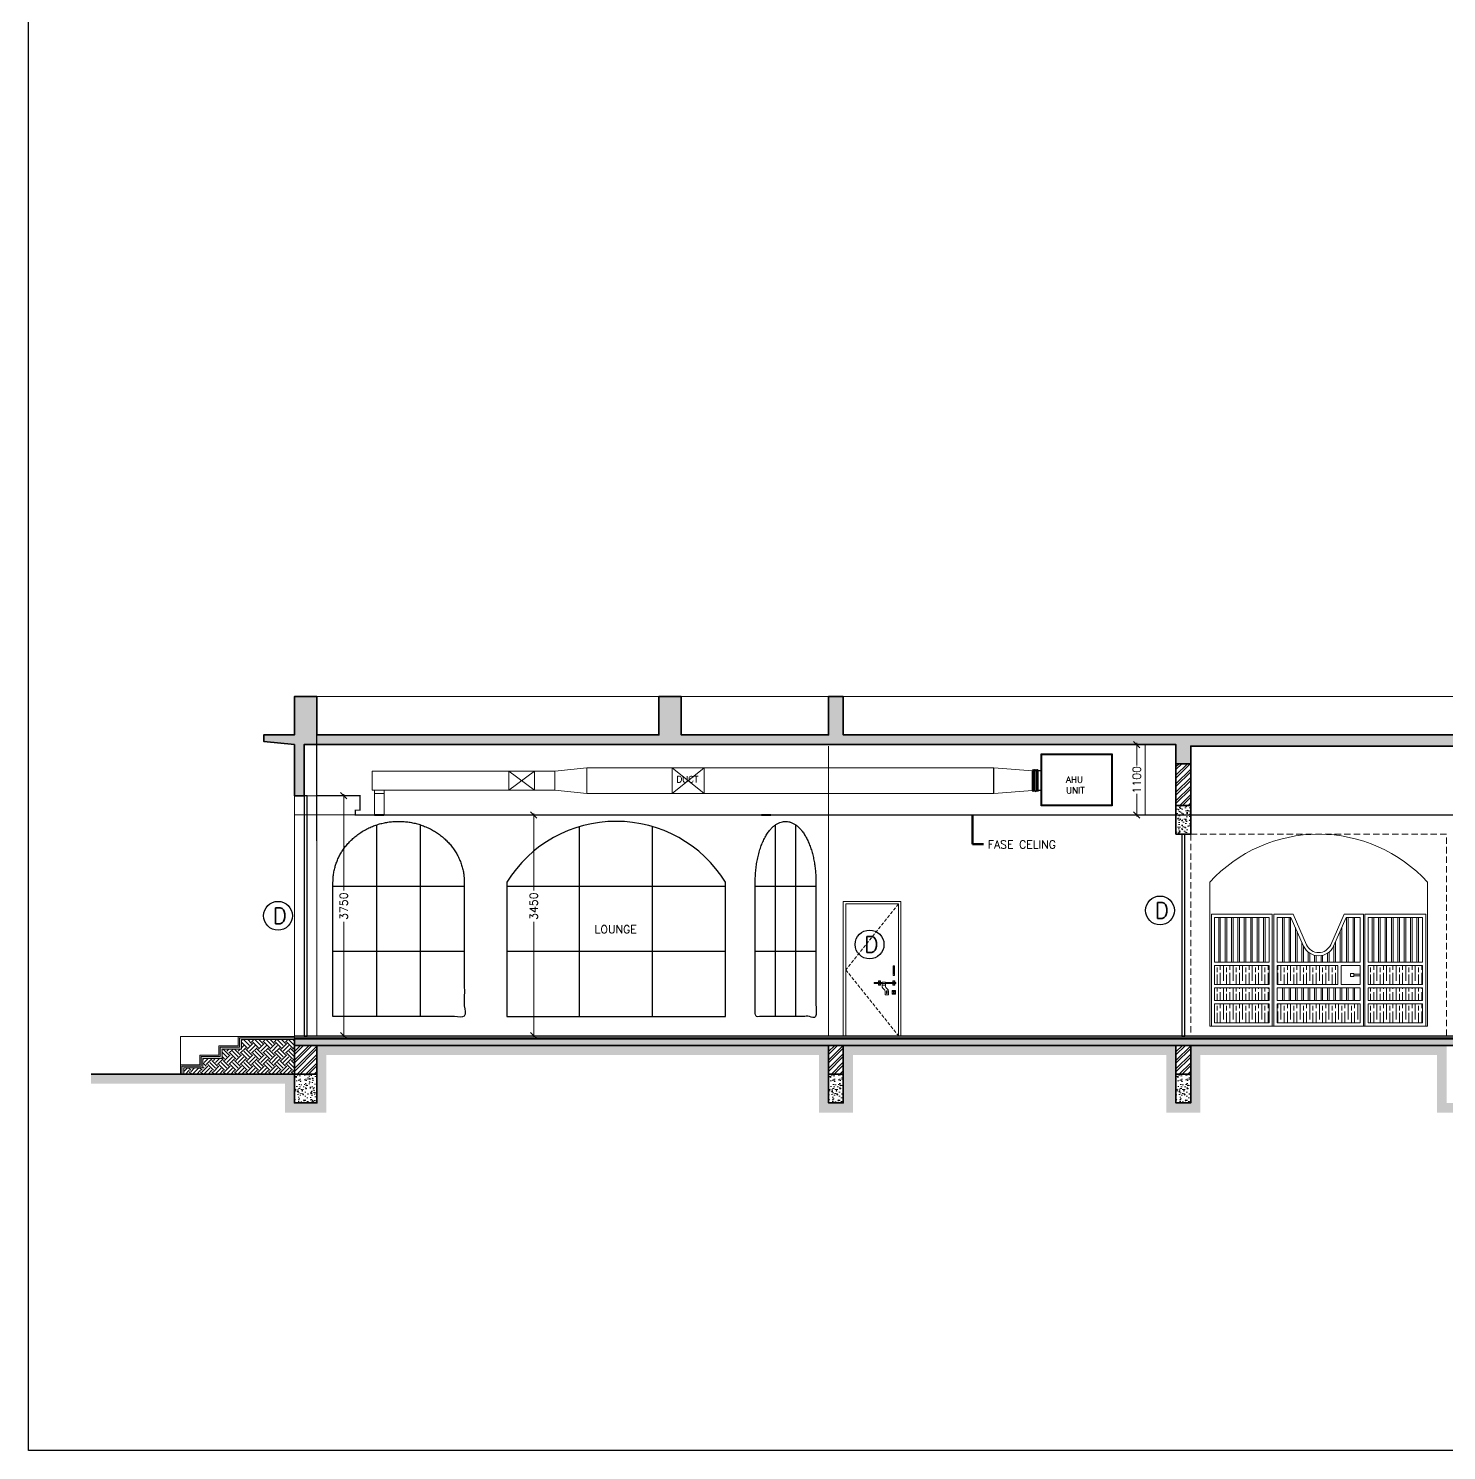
# Model space of a CAD drawing. Header units: millimetres. Extents: x -154478 to 73967, y -24076 to 107303.
# Drawn here: x -80630 to -58461, y 62863 to 85083 of the extents above; entities that cross this region are included whole.
import ezdxf

# ---------------------------------------------------------------- set-up
doc = ezdxf.new("R2010")
doc.units = ezdxf.units.MM
doc.header["$MEASUREMENT"] = 0
doc.header["$PDSIZE"] = -25
doc.linetypes.add('DASHED', pattern=[0.75, 0.5, -0.25])
doc.linetypes.add('HIDDEN', pattern=[0.375, 0.25, -0.125])
for name, color, linetype, lineweight in [('CA-ANNO-DIMS', 8, 'Continuous', 15), ('CA-ANNO-TEXT', 8, 'Continuous', 20), ('CA-DOOR', 8, 'Continuous', 9), ('CA-DOOR-IDEN', 8, 'Continuous', 25), ('CA-ELEVATION', 8, 'Continuous', 15), ('CA-FLOR', 8, 'Continuous', 18), ('CA-GLAZ', 8, 'Continuous', 25), ('CA-HATCH', 8, 'Continuous', 5), ('CA-WALL-EXTR', 8, 'Continuous', 35), ('M-EQPM', 150, 'Continuous', 30), ('M_SUPPLY DUCT', 5, 'Continuous', 9)]:
    doc.layers.add(name, color=color, linetype=linetype, lineweight=lineweight)
doc.layers.add('RCP', color=5, linetype='Continuous')
doc.layers.add('Tital_BLock', color=7, linetype='Continuous')
doc.styles.add('ISO STANDARD', font='simplex.shx')
doc.dimstyles.new('ISO STANDARD', dxfattribs={"dimscale": 100, "dimtxt": 1.25, "dimasz": 1, "dimexe": 0.5, "dimexo": 0.75, "dimgap": 0.25, "dimtad": 0, "dimzin": 9, "dimdsep": 46, "dimtxsty": 'ISO STANDARD', "dimblk": 'OBLIQUE', "dimcen": 0.09, "dimdle": 0.25, "dimclrd": 256, "dimclre": 256, "dimclrt": 256, "dimadec": 0, "dimazin": 2, "dimtfac": 0.09, "dimtofl": 0, "dimtmove": 2, "dimatfit": 0, "dimfxl": 187.5, "dimtolj": 1, "dimtzin": 0, "dimlwd": 9, "dimlwe": 9, "dimarcsym": 2})
pattern_1 = [(45, (-118392.94, 66555.38), (-66.29126, 66.29126), []), (45, (-118348.74, 66555.38), (-66.29126, 66.29126), [])]
pattern_2 = [(50, (-53637.43, 6365.84), (143.45204, -12.55043), [15, -165]), (355, (-53637.43, 6365.84), (-27.75027, 150.43843), [12, -132]), (100.45144, (-53625.48, 6364.79), (115.70177, 137.888), [12.74804, -140.22842]), (46.1842, (-53637.43, 6405.84), (213.44827, -33.10386), [22.5, -247.5]), (96.63564, (-53619.65, 6403.08), (186.9324, 194.8237), [19.1221, -210.34275]), (351.18416, (-53637.43, 6405.84), (186.9324, 194.8237), [18, -198]), (21, (-53617.43, 6395.84), (119.38141, -80.52378), [15, -165]), (326, (-53617.43, 6395.84), (48.66307, 145.03), [12, -132]), (71.45144, (-53607.48, 6389.13), (168.04448, 64.50623), [12.74804, -140.22842]), (37.5, (-53637.43, 6365.84), (2.43197, 66.57877), [0, -130.4, 0, -134, 0, -132.5]), (7.5, (-53637.43, 6365.84), (52.61391, 78.88234), [0, -76.4, 0, -127.4, 0, -50.5]), (327.5, (-53682.03, 6365.84), (106.764487, -4.510974), [0, -50, 0, -156, 0, -207]), (317.5, (-53702.03, 6365.84), (116.63723, 20.021), [0, -65, 0, -103.6, 0, -147])]

# ---------------------------------------------------------------- blocks, each defined once
blk = doc.blocks.new('D1 - 750X2100 ELV')
at = {"layer": 'CA-DOOR', "linetype": 'HIDDEN', "lineweight": 0, "ltscale": 200}
for p, q in [((40, 2060), (860, 1030)), ((860, 1030), (40, 0))]:
    blk.add_line(p, q, dxfattribs=at)
at = {"layer": 'CA-DOOR'}
for p, q in [((196, 639), (196, 701)), ((239, 816), (294, 816)), ((239, 769), (239, 816)), ((239, 793), (294, 793)), ((246, 694), (246, 639)), ((294, 816), (294, 770)), ((246, 639), (196, 639)), ((900, 0), (0, 0))]:
    blk.add_line(p, q, dxfattribs=at)
for points in [[(0, 0), (0, 0), (0, 2100), (900, 2100), (900, 0)], [(40, 0), (40, 2060), (860, 2060), (860, 0)], [(106, 817), (80, 817), (80, 833), (106, 833)], [(95, 833), (95, 857), (125, 857), (125, 833)], [(125, 817), (125, 793), (95, 793), (95, 817)], [(112, 833), (239, 833)], [(239, 817), (112, 817)], [(294, 833), (331, 833)], [(331, 817), (294, 817)], [(320, 833), (320, 857), (349, 857), (349, 833)], [(349, 817), (349, 793), (320, 793), (320, 817)], [(337, 833), (416, 833), (416, 817), (337, 817)]]:
    blk.add_lwpolyline(points, dxfattribs=at)
for points in [[(98, 943), (122, 943), (122, 1093), (98, 1093)], [(104, 1071), (116, 1071), (116, 966), (104, 966)], [(83, 707), (137, 707), (137, 651), (83, 651)], [(106, 844), (112, 844), (112, 806), (106, 806)], [(106, 697), (114, 697), (114, 662), (106, 662)], [(217, 700), (226, 700), (226, 659), (217, 659)], [(239, 835), (294, 835), (294, 816), (239, 816)], [(331, 844), (337, 844), (337, 806), (331, 806)]]:
    blk.add_lwpolyline(points, close=True, dxfattribs=at)
for centre, radius in [((103, 1085), 1.96), ((103, 952), 1.96), ((117, 1085), 1.96), ((117, 952), 1.96), ((93, 696), 2.93), ((127, 696), 2.93), ((93, 663), 2.93), ((127, 663), 2.93)]:
    blk.add_circle(centre, radius, dxfattribs=at)
for centre, radius, start, end in [((234, 701), 37.5, 120.3294, 180), ((183, 787), 62.1, 300.3294, 315.4295), ((201, 769), 37.5, 315.4295, 0), ((283, 694), 37.5, 124.7817, 180), ((196, 820), 116, 304.7817, 320.0976), ((256, 770), 37.5, 320.0976, 0)]:
    blk.add_arc(centre, radius, start, end, dxfattribs=at)
blk = doc.blocks.new('33')
at = {"layer": 'CA-HATCH', "transparency": 33554687}
h = blk.add_hatch(dxfattribs=at)
h.set_pattern_fill('GOST_WOOD', scale=25)
h.set_pattern_definition([(90, (0, 0), (150, -9e-15), [250, -50]), (90, (50, -50), (150, -9e-15), [150, -37.5, 75, -37.5]), (90, (100, -125), (150, -9e-15), [250, -50])])
h.paths.add_polyline_path([(-9132, 7293), (-9982, 7293), (-9982, 6993), (-9132, 6993)])
h.paths.add_polyline_path([(-8057, 7293), (-9007, 7293), (-9007, 6993), (-8057, 6993)])
h.paths.add_polyline_path([(-6732, 7293), (-7582, 7293), (-7582, 6993), (-6732, 6993)])
h.paths.add_polyline_path([(-6732, 6943), (-7582, 6943), (-7582, 6743), (-6732, 6743)])
h.paths.add_polyline_path([(-6732, 6693), (-7582, 6693), (-7582, 6393), (-6732, 6393)])
h.paths.add_polyline_path([(-7707, 6693), (-9007, 6693), (-9007, 6393), (-7707, 6393)])
h.paths.add_polyline_path([(-9132, 6693), (-9982, 6693), (-9982, 6393), (-9132, 6393)])
h.paths.add_polyline_path([(-9132, 6943), (-9982, 6943), (-9982, 6743), (-9132, 6743)])
at = {"layer": 'CA-DOOR'}
for points in [[(-10032, 8093), (-9082, 8093), (-9082, 6343), (-10032, 6343)], [(-9982, 7343), (-9982, 8043), (-9132, 8043), (-9132, 7343)], [(-9894, 8043), (-9919, 8043), (-9919, 7343), (-9894, 7343)], [(-9819, 8043), (-9794, 8043), (-9794, 7343), (-9819, 7343)], [(-9719, 8043), (-9694, 8043), (-9694, 7343), (-9719, 7343)], [(-9594, 8043), (-9619, 8043), (-9619, 7343), (-9594, 7343)], [(-9494, 8043), (-9519, 8043), (-9519, 7343), (-9494, 7343)], [(-9394, 8043), (-9419, 8043), (-9419, 7343), (-9394, 7343)], [(-9319, 8043), (-9294, 8043), (-9294, 7343), (-9319, 7343)], [(-9219, 8043), (-9194, 8043), (-9194, 7343), (-9219, 7343)], [(-8919, 8043), (-8894, 8043), (-8894, 7343), (-8919, 7343)], [(-8819, 8043), (-8794, 8043), (-8794, 7343), (-8819, 7343)], [(-7894, 8043), (-7919, 8043), (-7919, 7343), (-7894, 7343)], [(-7794, 8043), (-7819, 8043), (-7819, 7343), (-7794, 7343)], [(-6682, 8093), (-7632, 8093), (-7632, 6343), (-6682, 6343)], [(-6732, 7343), (-6732, 8043), (-7582, 8043), (-7582, 7343)], [(-7494, 8043), (-7519, 8043), (-7519, 7343), (-7494, 7343)], [(-7394, 8043), (-7419, 8043), (-7419, 7343), (-7394, 7343)], [(-7319, 8043), (-7294, 8043), (-7294, 7343), (-7319, 7343)], [(-7219, 8043), (-7194, 8043), (-7194, 7343), (-7219, 7343)], [(-7119, 8043), (-7094, 8043), (-7094, 7343), (-7119, 7343)], [(-6994, 8043), (-7019, 8043), (-7019, 7343), (-6994, 7343)], [(-6894, 8043), (-6919, 8043), (-6919, 7343), (-6894, 7343)], [(-6819, 8043), (-6794, 8043), (-6794, 7343), (-6819, 7343)], [(-9982, 6993), (-9982, 7293), (-9132, 7293), (-9132, 6993)], [(-8057, 7293), (-9007, 7293), (-9007, 6993), (-8057, 6993)], [(-8007, 6993), (-7707, 6993), (-7707, 7293), (-8007, 7293)], [(-7807, 7168), (-7807, 7156), (-7807, 7131), (-7807, 7119), (-7857, 7119), (-7857, 7168)], [(-7807, 7156), (-7707, 7156), (-7707, 7131), (-7807, 7131)], [(-6732, 6993), (-6732, 7293), (-7582, 7293), (-7582, 6993)], [(-9132, 6743), (-9982, 6743), (-9982, 6943), (-9132, 6943)], [(-9007, 6743), (-7707, 6743), (-7707, 6943), (-9007, 6943)], [(-8919, 6943), (-8894, 6943), (-8894, 6743), (-8919, 6743)], [(-8819, 6943), (-8794, 6943), (-8794, 6743), (-8819, 6743)], [(-8719, 6943), (-8694, 6943), (-8694, 6743), (-8719, 6743)], [(-8619, 6943), (-8594, 6943), (-8594, 6743), (-8619, 6743)], [(-8519, 6943), (-8494, 6943), (-8494, 6743), (-8519, 6743)], [(-8419, 6943), (-8394, 6943), (-8394, 6743), (-8419, 6743)], [(-8319, 6943), (-8294, 6943), (-8294, 6743), (-8319, 6743)], [(-8219, 6943), (-8194, 6943), (-8194, 6743), (-8219, 6743)], [(-8119, 6943), (-8094, 6943), (-8094, 6743), (-8119, 6743)], [(-8019, 6943), (-7994, 6943), (-7994, 6743), (-8019, 6743)], [(-7919, 6943), (-7894, 6943), (-7894, 6743), (-7919, 6743)], [(-7819, 6943), (-7794, 6943), (-7794, 6743), (-7819, 6743)], [(-7582, 6743), (-6732, 6743), (-6732, 6943), (-7582, 6943)], [(-9132, 6693), (-9132, 6393), (-9982, 6393), (-9982, 6693)], [(-9007, 6693), (-9007, 6393), (-7707, 6393), (-7707, 6693)], [(-7582, 6693), (-7582, 6393), (-6732, 6393), (-6732, 6693)]]:
    blk.add_lwpolyline(points, close=True, dxfattribs=at)
for points in [[(-8757, 8093), (-9057, 8093), (-9057, 6343), (-7657, 6343), (-7657, 8093), (-7957, 8093), (-8168, 7615, -0.642484), (-8546, 7615)], [(-7707, 7343), (-7707, 8043), (-7924, 8043), (-8122, 7594, -0.643448), (-8591, 7594), (-8789, 8043), (-9007, 8043), (-9007, 7343)]]:
    blk.add_lwpolyline(points, format="xyb", close=True, dxfattribs=at)
for points in [[(-8719, 7884), (-8719, 7343), (-8694, 7343), (-8694, 7828)], [(-7994, 7884), (-7994, 7343), (-8019, 7343), (-8019, 7828)], [(-8619, 7658), (-8619, 7343), (-8594, 7343), (-8594, 7601)], [(-8119, 7601), (-8119, 7343), (-8094, 7343), (-8094, 7658)], [(-8519, 7501), (-8519, 7343), (-8494, 7343), (-8494, 7483)], [(-8394, 7446), (-8394, 7343), (-8419, 7343), (-8419, 7451)], [(-8294, 7451), (-8294, 7343), (-8319, 7343), (-8319, 7446)], [(-8219, 7483), (-8219, 7343), (-8194, 7343), (-8194, 7501)]]:
    blk.add_lwpolyline(points, dxfattribs=at)
blk = doc.blocks.new('_Oblique')
at = {"color": 0, "linetype": 'ByBlock', "lineweight": -2}
blk.add_line((-0.5, -0.5), (0.5, 0.5), dxfattribs=at)
blk = doc.blocks.new('*D28')
at = {"layer": 'CA-ANNO-DIMS', "lineweight": 9, "transparency": 16777216}
for p, q in [((-72742, 72794), (-72782, 72794)), ((-72732, 72819), (-72732, 71614)), ((-72732, 69319), (-72732, 71124)), ((-72742, 69344), (-72782, 69344))]:
    blk.add_line(p, q, dxfattribs=at)
at = {"layer": 'Defpoints', "color": 0, "transparency": 16777216}
for p in [(-72732, 72794), (-72667, 72794), (-72667, 69344)]:
    blk.add_point(p, dxfattribs=at)
at = {"layer": 'CA-ANNO-DIMS', "lineweight": 9, "transparency": 16777216, "xscale": 100, "yscale": 100, "zscale": 100}
for p, rotation in [((-72732, 72794), 90), ((-72732, 69344), 270)]:
    blk.add_blockref('_Oblique', p, dxfattribs=dict(at, rotation=rotation))
at = {"layer": 'CA-ANNO-DIMS', "transparency": 16777216, "insert": (-72732, 71369), "char_height": 125, "attachment_point": 5, "rotation": 90, "style": 'ISO STANDARD'}
blk.add_mtext('\\A1;3450', dxfattribs=at)
blk = doc.blocks.new('*D39')
at = {"layer": 'CA-ANNO-DIMS', "lineweight": 9, "transparency": 16777216}
for p, q in [((-75702, 73119), (-75702, 71614)), ((-75712, 73094), (-75752, 73094)), ((-75702, 69319), (-75702, 71124)), ((-75712, 69344), (-75752, 69344))]:
    blk.add_line(p, q, dxfattribs=at)
at = {"layer": 'Defpoints', "color": 0, "transparency": 16777216}
for p in [(-75702, 73094), (-75637, 73094), (-75637, 69344)]:
    blk.add_point(p, dxfattribs=at)
at = {"layer": 'CA-ANNO-DIMS', "lineweight": 9, "transparency": 16777216, "xscale": 100, "yscale": 100, "zscale": 100}
for p, rotation in [((-75702, 73094), 90), ((-75702, 69344), 270)]:
    blk.add_blockref('_Oblique', p, dxfattribs=dict(at, rotation=rotation))
at = {"layer": 'CA-ANNO-DIMS', "transparency": 16777216, "insert": (-75702, 71369), "char_height": 125, "attachment_point": 5, "rotation": 90, "style": 'ISO STANDARD'}
blk.add_mtext('\\A1;3750', dxfattribs=at)
blk = doc.blocks.new('*D109')
at = {"lineweight": 9, "transparency": 16777216}
for p, q in [((-63246, 73894), (-63355, 73894)), ((-63305, 73919), (-63305, 73566)), ((-63305, 72769), (-63305, 73123)), ((-63246, 72794), (-63355, 72794))]:
    blk.add_line(p, q, dxfattribs=at)
at = {"layer": 'Defpoints', "color": 0, "transparency": 16777216}
for p in [(-63171, 73894), (-63305, 72794), (-63171, 72794)]:
    blk.add_point(p, dxfattribs=at)
at = {"lineweight": 9, "transparency": 16777216, "xscale": 100, "yscale": 100, "zscale": 100}
for p, rotation in [((-63305, 73894), 90), ((-63305, 72794), 270)]:
    blk.add_blockref('_Oblique', p, dxfattribs=dict(at, rotation=rotation))
at = {"transparency": 16777216, "insert": (-63305, 73344), "char_height": 125, "attachment_point": 5, "rotation": 90, "style": 'ISO STANDARD'}
blk.add_mtext('\\A1;1100', dxfattribs=at)

msp = doc.modelspace()

# ---------------------------------------------------------------- hatches: boundary and pattern name
at = {"layer": 'CA-HATCH', "transparency": 33554687}
h = msp.add_hatch(dxfattribs=at)
h.set_pattern_fill('AR-CONC', color=256, scale=20)
h.set_pattern_definition(pattern_2)
h.paths.add_polyline_path([(-62691.484, 73894.176), (-76321.484, 73894.176), (-76321.484, 73094.176), (-76471.484, 73094.176), (-76471.484, 73894.176), (-76951.484, 73944.176), (-76951.484, 74044.176), (-76471.484, 74044.176), (-76471.484, 74644.176), (-76121.484, 74644.176), (-76121.484, 74044.176), (-70774.296, 74044.176), (-70774.296, 74644.176), (-70424.296, 74644.176), (-70424.296, 74044.176), (-68121.484, 74044.176), (-68121.484, 74644.176), (-67891.484, 74644.176), (-67891.484, 74044.176), (-37081.484, 74044.176), (-37081.484, 73594.176), (-37311.484, 73594.176), (-37311.484, 73869.176), (-62461.484, 73869.176), (-62461.484, 73594.176), (-62691.484, 73594.176)])
h = msp.add_hatch(dxfattribs=at)
h.set_pattern_fill('ANSI32', color=256, scale=250)
h.set_pattern_definition([(45, (-53637.43, 6365.84), (-66.29126, 66.29126), []), (45, (-53593.24, 6365.84), (-66.29126, 66.29126), [])])
h.paths.add_polyline_path([(-62461.484, 73594.176), (-62691.484, 73594.176), (-62691.484, 72944.176), (-62461.484, 72944.176)])
h = msp.add_hatch(dxfattribs=at)
h.set_pattern_fill('AR-CONC', color=256, scale=20)
h.set_pattern_definition(pattern_2)
h.paths.add_polyline_path([(-62691.484, 72494.176), (-62461.484, 72494.176), (-62461.484, 72944.176), (-62691.484, 72944.176)])
at = {"layer": 'CA-HATCH', "transparency": 33554559}
h = msp.add_hatch(dxfattribs=at)
h.set_pattern_fill('ANSI31', color=256)
h.set_pattern_definition([(45, (-103836.27465, -25329.11352), (-0.08838834765, 0.08838834765), [])])
h.paths.add_polyline_path([(-76471.484, 69314.176), (-76471.484, 69334.176), (-77351.484, 69334.176), (-77351.484, 69186.676), (-77651.484, 69186.676), (-77651.484, 69039.176), (-77951.484, 69039.176), (-77951.484, 68891.676), (-78251.484, 68891.676), (-78251.484, 68744.176), (-78231.484, 68744.176), (-78231.484, 68871.676), (-77931.484, 68871.676), (-77931.484, 69019.176), (-77631.484, 69019.176), (-77631.484, 69166.676), (-77331.484, 69166.676), (-77331.484, 69314.176)])
h = msp.add_hatch(dxfattribs=at)
h.set_pattern_fill('ANSI31', color=256)
h.set_pattern_definition([(45, (-82436.72776, 56773.76314), (-0.08838834765, 0.08838834765), [])])
h.paths.add_polyline_path([(-76471.484, 69344.176), (-32551.484, 69344.176), (-32551.484, 69324.176), (-76471.484, 69324.176)])
at = {"layer": 'CA-HATCH', "transparency": 33554687}
h = msp.add_hatch(dxfattribs=at)
h.set_pattern_fill('EARTH', color=256, scale=500, angle=45)
h.set_pattern_definition([(45, (-118392.94, 66555.38), (0, 176.7767), [125, -125]), (45, (-118426.08, 66588.52), (0, 176.7767), [125, -125]), (45, (-118459.23, 66621.67), (0, 176.7767), [125, -125]), (135, (-118459.23, 66643.76), (-176.7767, 1e-14), [125, -125]), (135, (-118426.08, 66676.91), (-176.7767, 1e-14), [125, -125]), (135, (-118392.94, 66710.06), (-176.7767, 1e-14), [125, -125])])
h.paths.add_polyline_path([(-68121.484, 69194.176), (-76121.484, 69194.176), (-76121.484, 68294.176), (-76471.484, 68294.176), (-76471.484, 68744.176), (-79651.484, 68744.176), (-79651.484, 68594.176), (-76621.484, 68594.176), (-76621.484, 68144.176), (-75971.484, 68144.176), (-75971.484, 69044.176), (-68271.484, 69044.176), (-68271.484, 68144.176), (-67741.484, 68144.176), (-67741.484, 69044.176), (-62841.484, 69044.176), (-62841.484, 68144.176), (-62311.484, 68144.176), (-62311.484, 69044.176), (-58611.484, 69044.176), (-58611.484, 68144.176), (-58081.484, 68144.176), (-58081.484, 69044.176), (-54381.484, 69044.176), (-54381.484, 68144.176), (-53851.484, 68144.176), (-53851.484, 69044.176), (-50151.484, 69044.176), (-50151.484, 68144.176), (-49621.484, 68144.176), (-49621.484, 69044.176), (-45921.484, 69044.176), (-45921.484, 68144.176), (-45391.484, 68144.176), (-45391.484, 69044.176), (-41691.484, 69044.176), (-41691.484, 68144.176), (-41161.484, 68144.176), (-41161.484, 69044.176), (-37461.484, 69044.176), (-37461.484, 68144.176), (-36931.484, 68144.176), (-36931.484, 69044.176), (-32931.484, 69044.176), (-32931.484, 68144.176), (-32401.484, 68144.176), (-32401.484, 68594.176), (-21200.257, 68594.176), (-21200.257, 68744.176), (-32551.484, 68744.176), (-32551.484, 68294.176), (-32781.484, 68294.176), (-32781.484, 69194.176), (-37081.484, 69194.176), (-37081.484, 68294.176), (-37311.484, 68294.176), (-37311.484, 69194.176), (-41311.484, 69194.176), (-41311.484, 68294.176), (-41541.484, 68294.176), (-41541.484, 69194.176), (-45541.484, 69194.176), (-45541.484, 68294.176), (-45771.484, 68294.176), (-45771.484, 69194.176), (-49771.484, 69194.176), (-49771.484, 68294.176), (-50001.484, 68294.176), (-50001.484, 69194.176), (-54001.484, 69194.176), (-54001.484, 68294.176), (-54231.484, 68294.176), (-54231.484, 69194.176), (-58231.484, 69194.176), (-58231.484, 68294.176), (-58461.484, 68294.176), (-58461.484, 69194.176), (-62461.484, 69194.176), (-62461.484, 68294.176), (-62691.484, 68294.176), (-62691.484, 69194.176), (-67891.484, 69194.176), (-67891.484, 68294.176), (-68121.484, 68294.176)])
at = {"layer": 'CA-HATCH', "transparency": 33554559}
h = msp.add_hatch(dxfattribs=at)
h.set_pattern_fill('AR-SAND', color=256, scale=20)
h.set_pattern_definition([(37.5, (-103836.275, -25329.114), (-1.259867, 38.536475), [0, -30.4, 0, -34, 0, -32.5]), (7.5, (-103836.275, -25329.114), (35.395534, 56.44292), [0, -16.4, 0, -27.4, 0, -10.5]), (327.5, (-103860.875, -25329.114), (62.282837, 0.113181), [0, -10, 0, -36, 0, -47]), (317.5, (-103860.875, -25329.114), (60.122532, 17.55351), [0, -5, 0, -23.6, 0, -27])])
h.paths.add_polyline_path([(-76471.484, 69284.176), (-76471.484, 69314.176), (-77331.484, 69314.176), (-77331.484, 69166.676), (-77631.484, 69166.676), (-77631.484, 69019.176), (-77931.484, 69019.176), (-77931.484, 68871.676), (-78231.484, 68871.676), (-78231.484, 68744.176), (-78201.484, 68744.176), (-78201.484, 68841.676), (-77901.484, 68841.676), (-77901.484, 68989.176), (-77601.484, 68989.176), (-77601.484, 69136.676), (-77301.484, 69136.676), (-77301.484, 69284.176)])
at = {"layer": 'CA-HATCH', "transparency": 33554687}
h = msp.add_hatch(dxfattribs=at)
h.set_pattern_fill('EARTH', color=256, scale=500, angle=45)
h.set_pattern_definition([(45, (-103836.27, -25329.11), (0, 176.7767), [125, -125]), (45, (-103869.42, -25295.97), (0, 176.7767), [125, -125]), (45, (-103902.57, -25262.82), (0, 176.7767), [125, -125]), (135, (-103902.57, -25240.73), (-176.7767, 1e-14), [125, -125]), (135, (-103869.42, -25207.58), (-176.7767, 1e-14), [125, -125]), (135, (-103836.27, -25174.43), (-176.7767, 1e-14), [125, -125])])
h.paths.add_polyline_path([(-76471.484, 68744.176), (-76471.484, 69284.176), (-77301.484, 69284.176), (-77301.484, 69136.676), (-77601.484, 69136.676), (-77601.484, 68989.176), (-77901.484, 68989.176), (-77901.484, 68841.676), (-78201.484, 68841.676), (-78201.484, 68744.176)])
at = {"layer": 'CA-HATCH', "transparency": 33554559}
h = msp.add_hatch(dxfattribs=at)
h.set_pattern_fill('AR-SAND', color=256, scale=20)
h.set_pattern_definition([(37.5, (-82436.728, 56773.763), (-1.259867, 38.536475), [0, -30.4, 0, -34, 0, -32.5]), (7.5, (-82436.73, 56773.763), (35.395534, 56.44292), [0, -16.4, 0, -27.4, 0, -10.5]), (327.5, (-82461.328, 56773.763), (62.282837, 0.11318), [0, -10, 0, -36, 0, -47]), (317.5, (-82461.33, 56773.763), (60.12253, 17.55351), [0, -5, 0, -23.6, 0, -27])])
h.paths.add_polyline_path([(-76471.484, 69324.176), (-32551.484, 69324.176), (-32551.484, 69294.176), (-76471.484, 69294.176)])
at = {"layer": 'CA-HATCH', "transparency": 33554687}
h = msp.add_hatch(dxfattribs=at)
h.set_pattern_fill('AR-CONC', color=256, scale=20)
h.set_pattern_definition([(50, (-41489.78, 7583.21), (143.45204, -12.55043), [15, -165]), (355, (-41489.78, 7583.21), (-27.75027, 150.43843), [12, -132]), (100.45144, (-41477.83, 7582.17), (115.70177, 137.888), [12.74804, -140.22842]), (46.1842, (-41489.78, 7623.21), (213.44827, -33.10386), [22.5, -247.5]), (96.63564, (-41472, 7620.45), (186.9324, 194.8237), [19.1221, -210.34275]), (351.18416, (-41489.78, 7623.21), (186.9324, 194.8237), [18, -198]), (21, (-41469.78, 7613.21), (119.38141, -80.52378), [15, -165]), (326, (-41469.78, 7613.21), (48.66307, 145.03), [12, -132]), (71.45144, (-41459.83, 7606.5), (168.04448, 64.50623), [12.74804, -140.22842]), (37.5, (-41489.78, 7583.213), (2.43197, 66.57877), [0, -130.4, 0, -134, 0, -132.5]), (7.5, (-41489.78, 7583.21), (52.61391, 78.88234), [0, -76.4, 0, -127.4, 0, -50.5]), (327.5, (-41534.38, 7583.213), (106.764487, -4.510974), [0, -50, 0, -156, 0, -207]), (317.5, (-41554.38, 7583.21), (116.63723, 20.021), [0, -65, 0, -103.6, 0, -147])])
h.paths.add_polyline_path([(-76471.484, 69294.176), (-32551.484, 69294.176), (-32551.484, 69194.176), (-76471.484, 69194.176)])
h = msp.add_hatch(dxfattribs=at)
h.set_pattern_fill('ANSI32', color=256, scale=250)
h.set_pattern_definition([(45, (-126742.94, 66555.38), (-66.29126, 66.29126), []), (45, (-126698.74, 66555.38), (-66.29126, 66.29126), [])])
h.paths.add_polyline_path([(-76471.484, 68744.176), (-76121.484, 68744.176), (-76121.484, 69194.176), (-76471.484, 69194.176)])
h = msp.add_hatch(dxfattribs=at)
h.set_pattern_fill('ANSI32', color=256, scale=250)
h.set_pattern_definition(pattern_1)
h.paths.add_polyline_path([(-68121.484, 68744.176), (-67891.484, 68744.176), (-67891.484, 69194.176), (-68121.484, 69194.176)])
h = msp.add_hatch(dxfattribs=at)
h.set_pattern_fill('ANSI32', color=256, scale=250)
h.set_pattern_definition(pattern_1)
h.paths.add_polyline_path([(-62461.484, 69194.176), (-62691.484, 69194.176), (-62691.484, 68744.176), (-62461.484, 68744.176)])
h = msp.add_hatch(dxfattribs=at)
h.set_pattern_fill('AR-CONC', color=256, scale=20)
h.set_pattern_definition([(50, (-132172.94, 66555.38), (143.45204, -12.55043), [15, -165]), (355, (-132172.94, 66555.38), (-27.75027, 150.43843), [12, -132]), (100.45144, (-132160.98, 66554.33), (115.70177, 137.888), [12.74804, -140.22842]), (46.1842, (-132172.94, 66595.38), (213.44827, -33.10386), [22.5, -247.5]), (96.63564, (-132155.15, 66592.62), (186.9324, 194.8237), [19.1221, -210.34275]), (351.18416, (-132172.94, 66595.38), (186.9324, 194.8237), [18, -198]), (21, (-132152.94, 66585.38), (119.3814, -80.52378), [15, -165]), (326, (-132152.94, 66585.38), (48.66307, 145.03), [12, -132]), (71.45144, (-132142.99, 66578.67), (168.04448, 64.50623), [12.74804, -140.22842]), (37.5, (-132172.94, 66555.376), (2.43197, 66.57877), [0, -130.4, 0, -134, 0, -132.5]), (7.5, (-132172.94, 66555.376), (52.61391, 78.88234), [0, -76.4, 0, -127.4, 0, -50.5]), (327.5, (-132217.54, 66555.376), (106.764487, -4.510974), [0, -50, 0, -156, 0, -207]), (317.5, (-132237.54, 66555.38), (116.63723, 20.021), [0, -65, 0, -103.6, 0, -147])])
h.paths.add_polyline_path([(-76121.484, 68744.176), (-76471.484, 68744.176), (-76471.484, 68294.176), (-76121.484, 68294.176)])
h = msp.add_hatch(dxfattribs=at)
h.set_pattern_fill('AR-CONC', color=256, scale=20)
h.set_pattern_definition([(50, (-123822.94, 66555.38), (143.45204, -12.55043), [15, -165]), (355, (-123822.94, 66555.38), (-27.75027, 150.43843), [12, -132]), (100.45144, (-123810.98, 66554.33), (115.70177, 137.888), [12.74804, -140.22842]), (46.1842, (-123822.94, 66595.38), (213.44827, -33.10386), [22.5, -247.5]), (96.63564, (-123805.15, 66592.62), (186.9324, 194.8237), [19.1221, -210.34275]), (351.18416, (-123822.94, 66595.38), (186.9324, 194.8237), [18, -198]), (21, (-123802.94, 66585.38), (119.3814, -80.52378), [15, -165]), (326, (-123802.94, 66585.38), (48.66307, 145.03), [12, -132]), (71.45144, (-123792.99, 66578.67), (168.04448, 64.50623), [12.74804, -140.22842]), (37.5, (-123822.94, 66555.376), (2.43197, 66.57877), [0, -130.4, 0, -134, 0, -132.5]), (7.5, (-123822.94, 66555.376), (52.61391, 78.88234), [0, -76.4, 0, -127.4, 0, -50.5]), (327.5, (-123867.54, 66555.376), (106.764487, -4.510974), [0, -50, 0, -156, 0, -207]), (317.5, (-123887.54, 66555.38), (116.63723, 20.021), [0, -65, 0, -103.6, 0, -147])])
h.paths.add_polyline_path([(-67891.484, 68744.176), (-68121.484, 68744.176), (-68121.484, 68294.176), (-67891.484, 68294.176)])
h = msp.add_hatch(dxfattribs=at)
h.set_pattern_fill('AR-CONC', color=256, scale=20)
h.set_pattern_definition([(50, (-118392.94, 66555.38), (143.45204, -12.55043), [15, -165]), (355, (-118392.94, 66555.38), (-27.75027, 150.43843), [12, -132]), (100.45144, (-118380.98, 66554.33), (115.70177, 137.888), [12.74804, -140.22842]), (46.1842, (-118392.94, 66595.38), (213.44827, -33.10386), [22.5, -247.5]), (96.63564, (-118375.15, 66592.62), (186.9324, 194.8237), [19.1221, -210.34275]), (351.18416, (-118392.94, 66595.38), (186.9324, 194.8237), [18, -198]), (21, (-118372.94, 66585.38), (119.3814, -80.52378), [15, -165]), (326, (-118372.94, 66585.38), (48.66307, 145.03), [12, -132]), (71.45144, (-118362.99, 66578.67), (168.04448, 64.50623), [12.74804, -140.22842]), (37.5, (-118392.94, 66555.376), (2.43197, 66.57877), [0, -130.4, 0, -134, 0, -132.5]), (7.5, (-118392.94, 66555.376), (52.61391, 78.88234), [0, -76.4, 0, -127.4, 0, -50.5]), (327.5, (-118437.54, 66555.376), (106.764487, -4.510974), [0, -50, 0, -156, 0, -207]), (317.5, (-118457.54, 66555.38), (116.63723, 20.021), [0, -65, 0, -103.6, 0, -147])])
h.paths.add_polyline_path([(-62691.484, 68294.176), (-62461.484, 68294.176), (-62461.484, 68744.176), (-62691.484, 68744.176)])

# ---------------------------------------------------------------- linework, layer by layer
at = {"color": 2}
for points in [[(-76121.484, 72387.543), (-76121.484, 74282.368)], [(-65536.479, 73129.369), (-65536.479, 73529.369)], [(-64936.479, 73176.969), (-64936.479, 73481.769)]]:
    msp.add_lwpolyline(points, dxfattribs=at)
at = {"layer": 'CA-ANNO-DIMS'}
for p, q in [((-63171.215, 72794.176), (-63171.215, 73894.176)), ((-75521.484, 72794.176), (-76471.484, 72794.176))]:
    msp.add_line(p, q, dxfattribs=at)
at = {"layer": 'CA-DOOR-IDEN'}
for centre in [(-76728.734, 71219.176), (-62941.209, 71302.851), (-67481.021, 70771.001)]:
    msp.add_circle(centre, 225, dxfattribs=at)
at = {"layer": 'CA-ELEVATION'}
for p, q in [((-76121.484, 74644.176), (-37311.484, 74644.176)), ((-76121.484, 69344.176), (-76121.484, 73894.176)), ((-68121.484, 69344.176), (-68121.484, 73869.176)), ((-76471.484, 69344.176), (-76471.484, 73094.176)), ((-76471.484, 73094.176), (-76121.484, 73094.176)), ((-78251.484, 69334.176), (-78251.484, 68891.676)), ((-77351.484, 69334.176), (-78251.484, 69334.176))]:
    msp.add_line(p, q, dxfattribs=at)
at = {"layer": 'CA-ELEVATION', "linetype": 'DASHED', "ltscale": 200}
msp.add_lwpolyline([(-58461.484, 69344.176), (-58461.484, 72494.176), (-62461.484, 72494.176), (-62461.484, 69344.176)], dxfattribs=at)
at = {"layer": 'CA-ELEVATION'}
msp.add_lwpolyline([(-62161.484, 69494.176), (-62161.484, 71744.176, -0.441176471), (-58761.484, 71744.176), (-58761.484, 69494.176)], format="xyb", close=True, dxfattribs=at)
at = {"layer": 'CA-FLOR', "ltscale": 100}
for p, q in [((-32551.484, 69344.176), (-76471.484, 69344.176)), ((-76471.484, 69344.176), (-76471.484, 69294.176)), ((-32551.484, 69324.176), (-76471.484, 69324.176))]:
    msp.add_line(p, q, dxfattribs=at)
at = {"layer": 'CA-FLOR', "lineweight": 35, "ltscale": 100}
msp.add_lwpolyline([(-37311.484, 73869.176), (-62461.484, 73869.176), (-62461.484, 73594.176), (-62691.484, 73594.176), (-62691.484, 73894.176), (-76321.484, 73894.176), (-76321.484, 73094.176), (-76471.484, 73094.176), (-76471.484, 73894.176), (-76951.484, 73944.176), (-76951.484, 74044.176), (-76471.484, 74044.176), (-76471.484, 74644.176), (-76121.484, 74644.176), (-76121.484, 74044.176), (-70774.296, 74044.176), (-70774.296, 74644.176), (-70424.296, 74644.176), (-70424.296, 74044.176), (-68121.484, 74044.176), (-68121.484, 74644.176), (-67891.484, 74644.176), (-67891.484, 74044.176), (-37081.484, 74044.176)], dxfattribs=at)
for points in [[(-62691.484, 72944.176), (-62461.484, 72944.176), (-62461.484, 72494.176), (-62691.484, 72494.176)], [(-76471.484, 69294.176), (-32551.484, 69294.176), (-32551.484, 69194.176), (-76471.484, 69194.176)], [(-76471.484, 68744.176), (-76121.484, 68744.176), (-76121.484, 68294.176), (-76471.484, 68294.176)], [(-68121.484, 68744.176), (-67891.484, 68744.176), (-67891.484, 68294.176), (-68121.484, 68294.176)], [(-62691.484, 68744.176), (-62461.484, 68744.176), (-62461.484, 68294.176), (-62691.484, 68294.176)]]:
    msp.add_lwpolyline(points, close=True, dxfattribs=at)
at = {"layer": 'CA-FLOR'}
for points in [[(-78251.484, 68744.176), (-78251.484, 68891.676), (-77951.484, 68891.676), (-77951.484, 69039.176), (-77651.484, 69039.176), (-77651.484, 69186.676), (-77351.484, 69186.676), (-77351.484, 69334.176), (-76471.484, 69334.176)], [(-78231.484, 68744.176), (-78231.484, 68871.676), (-77931.484, 68871.676), (-77931.484, 69019.176), (-77631.484, 69019.176), (-77631.484, 69166.676), (-77331.484, 69166.676), (-77331.484, 69314.176), (-76471.484, 69314.176)], [(-78201.484, 68744.176), (-78201.484, 68841.676), (-77901.484, 68841.676), (-77901.484, 68989.176), (-77601.484, 68989.176), (-77601.484, 69136.676), (-77301.484, 69136.676), (-77301.484, 69284.176), (-76471.484, 69284.176)]]:
    msp.add_lwpolyline(points, dxfattribs=at)
at = {"layer": 'CA-GLAZ'}
for p, q in [((-75185.018, 69644.176), (-75185.018, 72639.844)), ((-74500.846, 69644.176), (-74500.846, 72639.844)), ((-72013.101, 69644.176), (-72013.101, 72611.833)), ((-70873.135, 69644.176), (-70873.135, 72611.833)), ((-68952.385, 69644.176), (-68952.385, 72639.844)), ((-68635.92, 69644.176), (-68635.92, 72639.844)), ((-73816.674, 71677.509), (-75869.19, 71677.509)), ((-69733.169, 71677.509), (-73153.067, 71677.509)), ((-68319.456, 71677.509), (-69268.849, 71677.509)), ((-73816.674, 70660.842), (-75869.19, 70660.842)), ((-69733.169, 70660.842), (-73153.067, 70660.842)), ((-68319.456, 70660.842), (-69268.849, 70660.842))]:
    msp.add_line(p, q, dxfattribs=at)
for points in [[(-76321.484, 73094.176), (-76321.484, 69344.176), (-76271.484, 69344.176), (-76271.484, 73094.176)], [(-62601.484, 72494.176), (-62601.484, 69344.176), (-62551.484, 69344.176), (-62551.484, 72494.176)]]:
    msp.add_lwpolyline(points, close=True, dxfattribs=at)
msp.add_lwpolyline([(-69733.169, 71744.176, 0.555572153), (-73153.067, 71744.176), (-73153.067, 69644.176), (-69733.169, 69644.176)], format="xyb", close=True, dxfattribs=at)
for points, weights, knots in [([(-75869.19, 69644.176), (-74842.932, 69644.176), (-73816.674, 69644.176), (-73816.674, 70694.176), (-73816.674, 71744.176), (-73816.674, 72694.176), (-74842.932, 72694.176), (-75869.19, 72694.176), (-75869.19, 71744.176), (-75869.19, 70694.176), (-75869.19, 69644.176)], [1, 1, 1, 1, 1, 0.707106781187, 1, 0.707106781187, 1, 1, 1], [0, 0, 0, 1, 1, 2, 2, 3.570796327, 3.570796327, 5.141592654, 5.141592654, 6.141592654, 6.141592654, 6.141592654]), ([(-68319.456, 71744.176), (-68319.456, 72694.176), (-68794.153, 72694.176), (-69268.849, 72694.176), (-69268.849, 71744.176), (-69268.849, 70694.176), (-69268.849, 69644.176), (-68794.153, 69644.176), (-68319.456, 69644.176), (-68319.456, 70694.176), (-68319.456, 71744.176)], [1, 0.707106781187, 1, 0.707106781187, 1, 1, 1, 1, 1, 1, 1], [0, 0, 0, 1.570796327, 1.570796327, 3.141592654, 3.141592654, 4.141592654, 4.141592654, 5.141592654, 5.141592654, 6.141592654, 6.141592654, 6.141592654])]:
    msp.add_rational_spline(points, weights, degree=2, knots=knots, dxfattribs=at)
at = {"layer": 'CA-WALL-EXTR', "ltscale": 100}
for p, q in [((-62691.484, 72944.176), (-62691.484, 73594.176)), ((-62461.484, 72944.176), (-62461.484, 73594.176)), ((-76471.484, 68744.176), (-76471.484, 69194.176)), ((-76121.484, 68744.176), (-76121.484, 69194.176)), ((-68121.484, 68744.176), (-68121.484, 69194.176)), ((-67891.484, 68744.176), (-67891.484, 69194.176)), ((-62691.484, 68744.176), (-62691.484, 69194.176)), ((-62461.484, 68744.176), (-62461.484, 69194.176))]:
    msp.add_line(p, q, dxfattribs=at)
msp.add_lwpolyline([(-76471.484, 68744.176), (-79651.484, 68744.176)], dxfattribs=at)
at = {"layer": 'M-EQPM'}
for p, q in [((-64800.284, 73481.769), (-64846.131, 73481.769)), ((-64800.284, 73176.969), (-64846.131, 73176.969))]:
    msp.add_line(p, q, dxfattribs=at)
at = {"layer": 'M-EQPM', "ltscale": 1.5}
for points in [[(-63691.484, 72939.176), (-64800.284, 72939.176), (-64800.284, 73749.176), (-63691.484, 73749.176)], [(-63701.484, 72949.176), (-64790.284, 72949.176), (-64790.284, 73739.176), (-63701.484, 73739.176)]]:
    msp.add_lwpolyline(points, close=True, dxfattribs=at)
at = {"layer": 'M-EQPM'}
for points in [[(-64913.892, 73481.769), (-64923.972, 73502.219), (-64936.479, 73481.769)], [(-64936.479, 73176.969), (-64936.479, 73481.769)], [(-64891.305, 73481.769), (-64901.385, 73502.219), (-64913.892, 73481.769)], [(-64913.892, 73176.969), (-64913.892, 73481.769)], [(-64868.718, 73481.769), (-64878.798, 73502.219), (-64891.305, 73481.769)], [(-64891.305, 73176.969), (-64891.305, 73481.769)], [(-64846.131, 73481.769), (-64856.211, 73502.219), (-64868.718, 73481.769)], [(-64868.718, 73176.969), (-64868.718, 73481.769)], [(-64846.131, 73176.969), (-64846.131, 73481.769)], [(-64913.892, 73176.969), (-64923.972, 73156.519), (-64936.479, 73176.969)], [(-64891.305, 73176.969), (-64901.385, 73156.519), (-64913.892, 73176.969)], [(-64868.718, 73176.969), (-64878.798, 73156.519), (-64891.305, 73176.969)], [(-64846.131, 73176.969), (-64856.211, 73156.519), (-64868.718, 73176.969)]]:
    msp.add_lwpolyline(points, dxfattribs=at)
at = {"layer": 'M_SUPPLY DUCT', "color": 5}
for points in [[(-73121.194, 73479.369), (-75258.872, 73479.369), (-75258.872, 73179.369), (-73121.194, 73179.369)], [(-73121.194, 73479.369), (-72721.194, 73479.369), (-72721.194, 73179.369), (-73121.194, 73179.369)], [(-72721.194, 73479.369), (-72401.884, 73479.369), (-72401.884, 73179.369), (-72721.194, 73179.369)], [(-72401.884, 73479.369), (-71901.884, 73529.369), (-71901.884, 73129.369), (-72401.884, 73179.369)], [(-70568.034, 73529.369), (-70068.034, 73529.369), (-70068.034, 73129.369), (-70568.034, 73129.369)], [(-65536.479, 73529.369), (-64936.479, 73481.769), (-64936.479, 73176.969), (-65536.479, 73129.369)], [(-75071.484, 72794.176), (-75221.484, 72794.176), (-75221.484, 73179.369), (-75071.484, 73179.369)]]:
    msp.add_lwpolyline(points, close=True, dxfattribs=at)
for points in [[(-73121.194, 73479.369), (-72721.194, 73179.369)], [(-72721.194, 73479.369), (-73121.194, 73179.369)], [(-65536.479, 73529.369), (-71901.884, 73529.369)], [(-71901.884, 73529.369), (-71901.884, 73129.369)], [(-70568.034, 73529.369), (-70068.034, 73129.369)], [(-70068.034, 73529.369), (-70568.034, 73129.369)], [(-75221.484, 73179.369), (-75071.484, 73179.369)], [(-75221.484, 73129.369), (-75071.484, 73129.369)], [(-65536.479, 73129.369), (-71901.884, 73129.369)]]:
    msp.add_lwpolyline(points, dxfattribs=at)
at = {"layer": 'M_SUPPLY DUCT', "color": 3, "const_width": 30}
for points in [[(-75221.484, 72794.176), (-75071.484, 72794.176)], [(-69021.484, 72794.176), (-69171.484, 72794.176)]]:
    msp.add_lwpolyline(points, dxfattribs=at)
at = {"layer": 'RCP'}
msp.add_lwpolyline([(-37311.484, 73094.176, 20, 20, 0), (-37986.484, 73094.176, 20, 20, 0), (-37986.484, 72869.176, 20, 20, 0), (-37911.484, 72869.176, 20, 20, 0), (-37911.484, 72794.176, 20, 20, 0), (-75521.484, 72794.176, 20, 20, 0), (-75521.484, 72869.176, 20, 20, 0), (-75446.484, 72869.176, 20, 20, 0), (-75446.484, 73094.176, 20, 20, 0), (-76121.484, 73094.176, 0, 0, 0)], format="xyseb", dxfattribs=at)
at = {"layer": 'Tital_BLock', "flags": 128}
msp.add_lwpolyline([(-17711.748, 62863.322), (-80630.103, 62863.322), (-80630.103, 107302.683), (-17711.748, 107302.683), (-17711.748, 62863.322)], close=True, dxfattribs=at)

# ---------------------------------------------------------------- block references
at = {"layer": 'CA-DOOR', "xscale": -1}
msp.add_blockref('D1 - 750X2100 ELV', (-66991.484, 69344.176), dxfattribs=at)
at = {"layer": 'CA-DOOR'}
msp.add_blockref('33', (-52104.773, 63150.822), dxfattribs=at)

# ---------------------------------------------------------------- texts
at = {"layer": 'CA-ANNO-TEXT', "attachment_point": 1, "style": 'ISO STANDARD'}
for s, insert, char_height, width in [('\\pxql;AHU\\PUNIT', (-64410.084, 73397.569, -470.1), 100, 315.28571), ('FASE CELING', (-65632.698, 72395.473), 125, 1191.72619), ('LOUNGE', (-71779.381, 71070.321), 125, 697.67857)]:
    msp.add_mtext(s, dxfattribs=dict(at, insert=insert, char_height=char_height, width=width))
at = {"layer": 'CA-DOOR-IDEN', "char_height": 250, "width": 169.16667, "attachment_point": 1, "rotation": 359.9999652, "style": 'ISO STANDARD'}
for insert in [(-76784.845, 71345.151), (-62997.32, 71428.826), (-67537.133, 70896.976)]:
    msp.add_mtext('\\pxqc;D', dxfattribs=dict(at, insert=insert))
at = {"layer": 'M_SUPPLY DUCT', "color": 5, "insert": (-70500.333, 73401.722), "char_height": 100, "width": 372.42857, "attachment_point": 1, "style": 'ISO STANDARD'}
msp.add_mtext('\\pxql;DUCT', dxfattribs=at)

# ---------------------------------------------------------------- dimensions: what is measured, and where the dimension line sits
at = {"color": 2}
dim = msp.add_linear_dim(base=(-63304.84, 72794.176), p1=(-63171.215, 73894.176), p2=(-63171.215, 72794.176), angle=90, dimstyle='ISO STANDARD', dxfattribs=at)
dim.commit()
dim.dimension.update_dxf_attribs({"geometry": '*D109', "text_midpoint": (-63304.84, 73344.176)})
at = {"layer": 'CA-ANNO-DIMS'}
for base, p1, p2, picture, middle in [((-75702.261, 73094.176), (-75637.176, 69344.176), (-75637.176, 73094.176), '*D39', (-75702.261, 71369.176)), ((-72732.39, 72794.176), (-72667.306, 69344.176), (-72667.306, 72794.176), '*D28', (-72732.39, 71369.176))]:
    dim = msp.add_linear_dim(base=base, p1=p1, p2=p2, angle=270, dimstyle='ISO STANDARD', override={"dimtmove": 1}, dxfattribs=at)
    dim.commit()
    dim.dimension.update_dxf_attribs({"geometry": picture, "text_midpoint": middle, "dimtype": 160})

# ---------------------------------------------------------------- leaders
at = {"layer": 'CA-ANNO-TEXT'}
msp.add_leader([(-65870.56, 72794.176), (-65870.56, 72336.697), (-65698.919, 72336.697)], dimstyle='ISO STANDARD', override={"dimgap": 0.1, "dimlwd": 65535}, dxfattribs=at)

doc.saveas('drawing.dxf')
